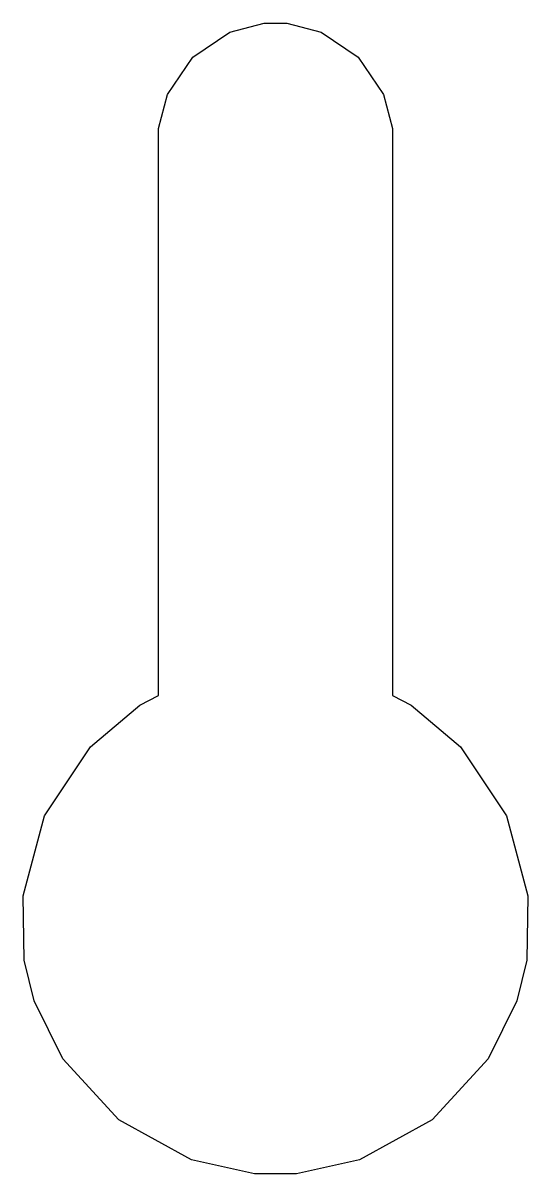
# Model space of a CAD drawing. Extents: x 57.5 to 70.5, y 17.5 to 47.
import ezdxf

# ---------------------------------------------------------------- set-up
doc = ezdxf.new("R2010")
doc.units = 0
doc.layers.get('0').update_dxf_attribs({"linetype": 'CONTINUOUS'})

msp = doc.modelspace()

# ---------------------------------------------------------------- linework, layer by layer
at = {"color": 9}
for p, q in [((62.8315, 46.7653), (63.7081, 47.0006)), ((63.7081, 47.0006), (64.0002, 47.0006)), ((64.0002, 47.0006), (64.2909, 47.0006)), ((64.2909, 47.0006), (65.1676, 46.7653)), ((61.8779, 46.1229), (62.8315, 46.7653)), ((65.1676, 46.7653), (66.1211, 46.1229)), ((61.2359, 45.1693), (61.8779, 46.1229)), ((66.1211, 46.1229), (66.7632, 45.1693)), ((61.0002, 44.293), (61.2359, 45.1693)), ((66.7632, 45.1693), (67.0003, 44.293)), ((61.0002, 44.0009), (61.0002, 44.293)), ((67.0003, 44.293), (67.0003, 44.0009)), ((61.0002, 29.767), (61.0002, 44.0009)), ((67.0003, 44.0009), (67.0003, 29.767)), ((59.261, 28.451), (60.5236, 29.519)), ((60.5236, 29.519), (61.0002, 29.767)), ((67.0003, 29.767), (67.4758, 29.5203)), ((67.4758, 29.5203), (68.738, 28.451)), ((58.0803, 26.6843), (59.261, 28.451)), ((68.738, 28.451), (69.9202, 26.6843)), ((57.5289, 24.6324), (58.0803, 26.6843)), ((69.9202, 26.6843), (70.4702, 24.6324)), ((57.5578, 22.9788), (57.5289, 24.6324)), ((70.4702, 24.6324), (70.4413, 22.9788)), ((57.6862, 22.4565), (57.5578, 22.9788)), ((70.4413, 22.9788), (70.3143, 22.4565)), ((57.8129, 21.9356), (57.6862, 22.4565)), ((70.3143, 22.4565), (70.1862, 21.9356)), ((58.5502, 20.4556), (57.8129, 21.9356)), ((70.1862, 21.9356), (69.4475, 20.4556)), ((59.986, 18.8888), (58.5502, 20.4556)), ((69.4475, 20.4556), (68.0131, 18.8888)), ((61.849, 17.8676), (59.986, 18.8888)), ((68.0131, 18.8888), (66.1487, 17.8676)), ((63.4615, 17.5011), (61.849, 17.8676)), ((66.1487, 17.8676), (64.5365, 17.5011)), ((64.0002, 17.5011), (63.4615, 17.5011)), ((64.5365, 17.5011), (64.0002, 17.5011))]:
    msp.add_line(p, q, dxfattribs=at)

doc.saveas('drawing.dxf')
